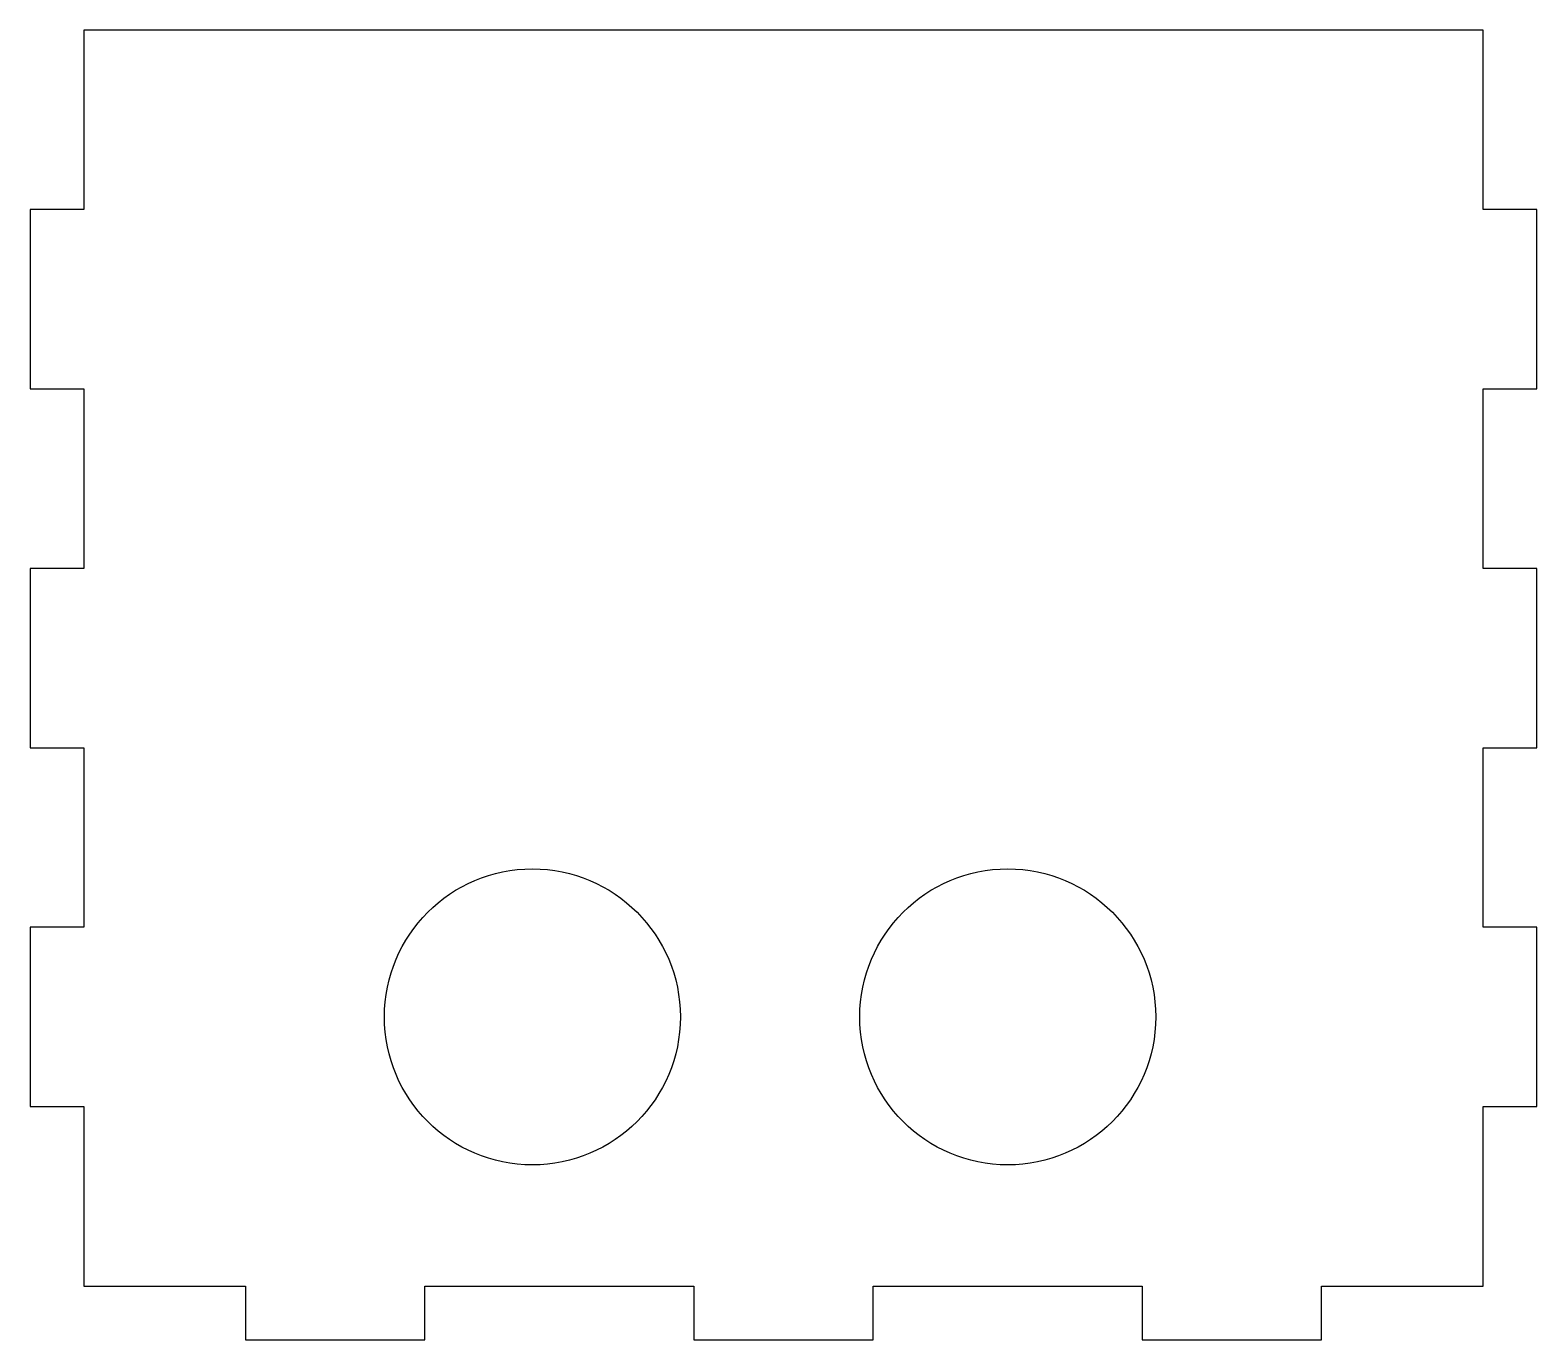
# Model space of a CAD drawing. Header units: millimetres. Extents: x -72.5 to 11.5, y -32.4 to 40.6.
import ezdxf

# ---------------------------------------------------------------- set-up
doc = ezdxf.new("R2010")
doc.units = ezdxf.units.MM

msp = doc.modelspace()

# ---------------------------------------------------------------- linework, layer by layer
at = {"color": 7, "linetype": 'Continuous', "lineweight": 25}
for p, q in [((-69.538, 40.598), (-69.538, 30.598)), ((8.462, 40.598), (-69.538, 40.598)), ((8.462, 30.598), (8.462, 40.598)), ((-72.538, 30.598), (-72.538, 20.598)), ((-69.538, 30.598), (-72.538, 30.598)), ((11.462, 30.598), (8.462, 30.598)), ((11.462, 20.598), (11.462, 30.598)), ((-72.538, 20.598), (-69.538, 20.598)), ((-69.538, 20.598), (-69.538, 10.598)), ((8.462, 20.598), (11.462, 20.598)), ((8.462, 10.598), (8.462, 20.598)), ((-72.538, 10.598), (-72.538, 0.598)), ((-69.538, 10.598), (-72.538, 10.598)), ((11.462, 10.598), (8.462, 10.598)), ((11.462, 0.598), (11.462, 10.598)), ((-72.538, 0.598), (-69.538, 0.598)), ((-69.538, 0.598), (-69.538, -9.402)), ((8.462, 0.598), (11.462, 0.598)), ((8.462, -9.402), (8.462, 0.598)), ((-72.538, -9.402), (-72.538, -19.402)), ((-69.538, -9.402), (-72.538, -9.402)), ((11.462, -9.402), (8.462, -9.402)), ((11.462, -19.402), (11.462, -9.402)), ((-72.538, -19.402), (-69.538, -19.402)), ((-69.538, -19.402), (-69.538, -29.402)), ((8.462, -19.402), (11.462, -19.402)), ((8.462, -29.402), (8.462, -19.402)), ((-69.538, -29.402), (-60.538, -29.402)), ((-60.538, -29.402), (-60.538, -32.402)), ((-50.538, -29.402), (-35.538, -29.402)), ((-50.538, -32.402), (-50.538, -29.402)), ((-35.538, -29.402), (-35.538, -32.402)), ((-25.538, -29.402), (-10.538, -29.402)), ((-25.538, -32.402), (-25.538, -29.402)), ((-10.538, -29.402), (-10.538, -32.402)), ((-0.538, -29.402), (8.462, -29.402)), ((-0.538, -32.402), (-0.538, -29.402)), ((-60.538, -32.402), (-50.538, -32.402)), ((-35.538, -32.402), (-25.538, -32.402)), ((-10.538, -32.402), (-0.538, -32.402))]:
    msp.add_line(p, q, dxfattribs=at)
for centre in [(-44.538, -14.402), (-18.038, -14.402)]:
    msp.add_circle(centre, 8.25, dxfattribs=at)

doc.saveas('drawing.dxf')
